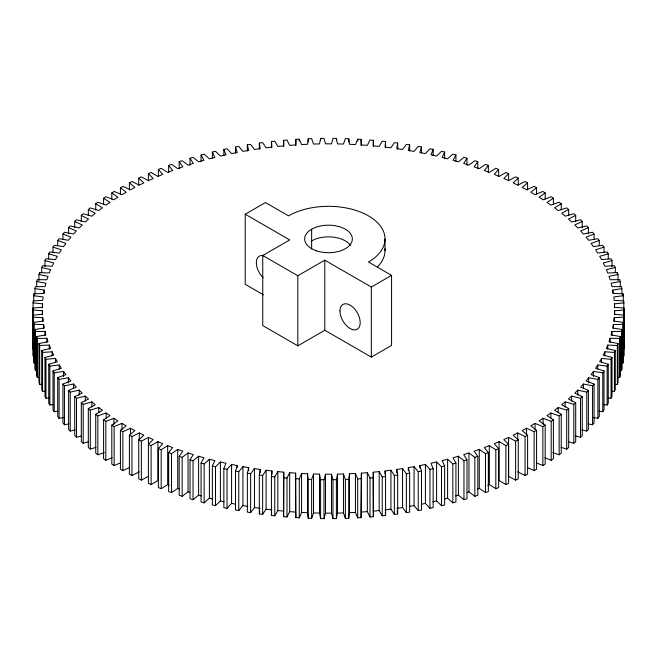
<?xml version="1.0" encoding="UTF-8"?>
<svg xmlns="http://www.w3.org/2000/svg" width="657" height="657" viewBox="0 0 657 657"><rect width="100%" height="100%" fill="white"/><g stroke="black" fill="none" stroke-linecap="round" stroke-linejoin="round"><path stroke-width="0.99" d="M624.15 310.014L614.615 310.761L614.484 314.218L623.961 315.196L623.822 317.159L614.238 317.676L613.86 321.133L623.255 322.332L622.967 324.295L613.359 324.574L612.735 328.015L622.031 329.453L621.604 331.399L611.979 331.448L611.109 334.873L620.29 336.532L619.723 338.47L610.107 338.281L608.982 341.681L618.04 343.562L617.334 345.483L607.733 345.065L606.37 348.432L615.289 350.526L614.435 352.431L604.875 351.791L603.266 355.117L612.02 357.424L611.043 359.305L601.533 358.435L599.685 361.72L608.267 364.241L607.142 366.097L597.714 364.988L595.62 368.232L604.013 370.95L602.765 372.782L593.419 371.451L591.095 374.638L599.283 377.561L597.895 379.36L588.656 377.8L586.11 380.929L594.076 384.049L592.557 385.807L583.441 384.025L580.665 387.096L588.401 390.398L586.758 392.122L577.782 390.127L574.785 393.124L582.274 396.614L580.509 398.298L571.68 396.081L568.469 399.004L575.696 402.675L573.807 404.31L565.151 401.887L561.735 404.728L568.683 408.564L566.687 410.157L558.212 407.521L554.582 410.28L561.259 414.288L559.14 415.824L550.862 412.99L547.043 415.659L553.416 419.823L551.19 421.309L543.125 418.279L539.118 420.85L545.187 425.161L542.854 426.598L535.02 423.371L530.823 425.843L536.572 430.302L534.141 431.674L526.544 428.265L522.175 430.631L527.596 435.221L525.066 436.535L517.716 432.947L513.183 435.205L518.266 439.927L515.638 441.176L508.567 437.414L503.87 439.558L508.608 444.395L505.89 445.586L499.098 441.652L494.245 443.689L498.63 448.632L495.83 449.758L489.325 445.66L484.34 447.573L488.356 452.624L485.482 453.675L479.273 449.429L474.149 451.219L477.803 456.36L477.803 495.304L474.847 496.281L474.847 457.346L468.958 452.952L463.711 454.619L466.979 459.843L466.979 498.778L463.965 499.69L463.965 460.754L458.397 456.221L453.034 457.757L455.925 463.062L455.925 501.997L452.837 502.835L452.837 463.899L447.606 459.235L442.136 460.639L444.641 466.002L444.641 504.946L441.496 505.701L441.496 466.766L436.609 461.978L431.041 463.251L433.152 468.679L433.152 507.615L429.957 508.296L429.957 469.361L425.424 464.458L419.766 465.599L421.482 471.069L421.482 510.004L418.238 510.612L418.238 471.677L414.066 466.667L408.326 467.669L409.648 473.171L409.648 512.107L406.363 512.641L406.363 473.697L402.552 468.597L396.754 469.459L397.674 474.986L397.674 513.93L394.356 514.374L394.356 475.438L390.915 470.248L385.051 470.97L385.569 476.514L385.569 515.449L382.226 515.819L382.226 476.883L379.171 471.611L373.258 472.194L373.373 516.689L370.006 516.977L370.006 478.033L367.329 472.695L361.383 473.13L361.095 517.626L357.712 517.831L357.712 478.887L355.429 473.492L349.458 473.779L349.458 512.723L348.76 518.258L345.368 518.389L345.368 479.446L343.471 474.001L337.484 474.14L337.484 513.084L336.392 518.603L332.992 518.644L332.992 479.709L331.498 474.214L325.502 474.214L325.502 513.158L324.008 518.644L320.608 518.603L320.608 479.667L319.516 474.14L313.529 474.001L313.529 512.936L311.632 518.389L308.24 518.258L308.24 479.323L307.542 473.779L301.571 473.492L301.571 512.427L299.288 517.831L295.905 517.626L295.617 473.13L289.671 472.695L289.671 511.639L286.994 516.977L283.627 516.689L283.742 472.194L277.829 471.611L274.774 476.883L274.774 515.819L271.431 515.449L271.431 476.514L271.949 470.97L266.085 470.248L262.644 475.438L262.644 514.374L259.326 513.93L259.326 474.986L260.246 469.459L254.448 468.597L250.637 473.697L250.637 512.641L247.352 512.107L247.352 473.171L248.675 467.669L242.934 466.667L238.762 471.677L238.762 510.612L235.518 510.004L235.518 471.069L237.234 465.599L231.576 464.458L227.043 469.361L227.043 508.296L223.848 507.615L223.848 468.679L225.959 463.251L220.391 461.978L215.504 466.766L215.504 505.701L212.359 504.946L212.359 466.002L214.864 460.639L209.394 459.235L204.163 463.899L204.163 502.835L201.075 501.997L201.075 463.062L203.966 457.757L198.603 456.221L193.035 460.754L193.035 499.69L190.021 498.778L190.021 459.843L193.289 454.619L188.042 452.952L182.153 457.346L182.153 496.281L179.197 495.304L179.197 456.36L182.851 451.219L177.727 449.429L171.518 453.675L168.644 452.624L172.66 447.573L167.675 445.66L161.17 449.758L158.37 448.632L162.755 443.689L157.902 441.652L151.11 445.586L148.392 444.395L153.13 439.558L148.433 437.414L141.362 441.176L138.734 439.927L143.817 435.205L139.284 432.947L131.934 436.535L129.404 435.221L134.825 430.631L130.456 428.265L122.859 431.674L120.428 430.302L126.177 425.843L121.98 423.371L114.146 426.598L111.813 425.161L117.882 420.85L113.875 418.279L105.81 421.309L103.584 419.823L109.957 415.659L106.138 412.99L97.86 415.824L95.741 414.288L102.418 410.28L98.788 407.521L90.313 410.157L88.317 408.564L95.265 404.728L91.849 401.887L83.193 404.31L81.304 402.675L88.531 399.004L85.32 396.081L76.491 398.298L74.726 396.614L82.215 393.124L79.218 390.127L70.242 392.122L68.599 390.398L76.335 387.096L73.559 384.025L64.443 385.807L62.924 384.049L70.89 380.929L68.344 377.8L59.105 379.36L57.717 377.561L65.905 374.638L63.581 371.451L54.235 372.782L52.987 370.95L61.38 368.232L59.286 364.988L49.858 366.097L48.733 364.241L57.315 361.72L55.467 358.435L45.957 359.305L44.98 357.424L53.734 355.117L52.125 351.791L42.565 352.431L41.711 350.526L50.63 348.432L49.267 345.065L39.666 345.483L38.96 343.562L48.018 341.681L46.893 338.281L37.277 338.47L36.71 336.532L45.891 334.873L45.021 331.448L35.396 331.399L34.969 329.453L44.265 328.015L43.641 324.574L34.033 324.295L33.745 322.332L43.14 321.133L42.762 317.676L33.178 317.159L33.039 315.196L42.516 314.218L42.385 310.761L32.85 310.014M283.627 516.689L283.742 472.194M283.627 146.462L283.627 140.311L286.994 140.023L289.671 145.361L295.617 144.934L295.905 139.374L299.288 139.169L301.571 144.573L307.542 144.277L308.24 138.742L311.632 138.611L313.529 144.064L319.516 143.916L320.608 138.397L324.008 138.356L325.502 143.842L331.498 143.842L332.992 138.356L336.392 138.397L337.484 143.916L343.471 144.064L345.368 138.611L348.76 138.742L349.458 144.277L355.429 144.573L357.712 139.169L361.095 139.374L361.383 144.934L367.329 145.361L370.006 140.023L373.373 140.311L373.258 145.87L379.171 146.445L382.226 141.181L385.569 141.551L385.569 147.694M283.627 140.311L283.742 145.87L277.829 146.445L274.774 141.181L271.431 141.551L271.949 147.094L266.085 147.817L262.644 142.626L259.326 143.07L260.246 148.605L254.448 149.468L250.637 144.359L247.352 144.893L248.675 150.396L242.934 151.397L238.762 146.388L235.518 146.996L237.234 152.465L231.576 153.607L227.043 148.704L223.848 149.385L225.959 154.806L220.391 156.079L215.504 151.299L212.359 152.054L214.864 157.425L209.394 158.83L204.163 154.165L201.075 155.003L203.966 160.3L198.603 161.844L193.035 157.31L190.021 158.222L193.289 163.445L188.042 165.112L182.153 160.719L179.197 161.696L182.851 166.845L177.727 168.635L171.518 164.381L168.644 165.441L172.66 170.492L167.675 172.405L161.17 168.307L158.37 169.432L162.755 174.376L157.902 176.413L151.11 172.479L148.392 173.662L153.13 178.499L148.433 180.65L141.362 176.881L138.734 178.137L143.817 182.86L139.284 185.118L131.934 181.521L129.404 182.843L134.825 187.434L130.456 189.799L122.859 186.391L120.428 187.762L126.177 192.222L121.98 194.694L114.146 191.466L111.813 192.903L117.882 197.215L113.875 199.785L105.81 196.755L103.584 198.242L109.957 202.405L106.138 205.074L97.86 202.233L95.741 203.777L102.418 207.784L98.788 210.536L90.313 207.908L88.317 209.493L95.265 213.336L91.849 216.178L83.193 213.755L81.304 215.389L88.531 219.06L85.32 221.984L76.491 219.767L74.726 221.45L82.215 224.94L79.218 227.938L70.242 225.942L68.599 227.659L76.335 230.968L73.559 234.032L64.443 232.258L62.924 234.015L70.89 237.136L68.344 240.265L59.105 238.705L57.717 240.503L65.905 243.427L63.581 246.613L54.235 245.283L52.987 247.106L61.38 249.832L59.286 253.076L49.858 251.968L48.733 253.824L57.315 256.345L55.467 259.63L45.957 258.751L44.98 260.64L53.734 262.94L52.125 266.274L42.565 265.633L41.711 267.53L50.63 269.625L49.267 272.992L39.666 272.581L38.96 274.503L48.018 276.383L46.893 279.775L37.277 279.595L36.71 281.533L45.891 283.192L45.021 286.608L35.396 286.666L34.969 288.612L44.265 290.041L43.641 293.482L34.033 293.769L33.745 295.724L43.14 296.931L42.762 300.389L33.178 300.898L33.039 302.869L42.516 303.846L42.385 307.304L32.85 308.051L32.85 348.949M361.095 517.626L361.383 473.13M33.039 341.804L33.178 339.841M271.431 515.449L271.686 512.682M385.569 141.551L385.051 147.094L390.915 147.817L394.356 142.626L397.674 143.07L397.674 149.221M348.76 518.258L348.76 479.323L349.458 473.779M259.326 513.93L259.786 511.162M397.674 143.07L396.754 148.605L402.552 149.468L406.363 144.359L409.648 144.893L409.648 151.036M336.392 518.603L336.392 479.667L337.484 474.14M619.682 370.351L621.604 370.334L622.031 368.388L622.031 329.453M409.648 144.893L408.326 150.396L414.066 151.397L418.238 146.388L421.482 146.996L421.482 153.147M324.008 518.644L324.008 479.709L325.502 474.214M617.802 377.364L619.723 377.405L620.29 375.467L620.29 336.532M421.482 146.996L419.766 152.465L425.424 153.607L429.957 148.704L433.152 149.385L433.152 155.537M311.632 518.389L311.632 479.446L313.529 474.001M615.412 384.337L617.334 384.419L618.04 382.497L618.04 343.562M433.152 149.385L431.041 154.806L436.609 156.079L441.496 151.299L444.641 152.054L444.641 158.206M299.288 517.831L299.288 478.887L301.571 473.492M611.568 391.178L614.435 391.367L615.289 389.47L615.289 350.526M444.641 152.054L442.136 157.425L447.606 158.83L452.837 154.165L455.925 155.003L455.925 161.154M286.994 516.977L286.994 478.033L289.671 472.695M608.185 397.986L611.043 398.249L612.02 396.36L612.02 357.424M455.925 155.003L453.034 160.3L458.397 161.844L463.965 157.31L466.979 158.222L466.979 165.392M274.774 515.819L277.829 510.555L277.829 471.611M603.372 404.589L607.142 405.032L608.267 403.176L608.267 364.241M466.979 158.222L463.711 163.445L468.958 165.112L474.847 160.719L477.803 161.696L477.803 168.874M262.644 514.374L266.085 509.183L266.085 470.248M599.028 411.183L602.765 411.717L604.013 409.894L604.013 370.95M477.803 161.696L474.149 166.845L479.273 168.635L485.482 164.381L488.356 165.441L488.356 172.61M250.637 512.641L254.448 507.533L254.448 468.597M593.279 417.515L597.895 418.295L599.283 416.497L599.283 377.561M488.356 165.441L484.34 170.492L489.325 172.405L495.83 168.307L498.63 169.432L498.63 176.602M238.762 510.612L242.934 505.603L242.934 466.667M587.999 423.855L592.557 424.742L594.076 422.985L594.076 384.049M498.63 169.432L494.245 174.376L499.098 176.413L505.89 172.479L508.608 173.662L508.608 180.839M227.043 508.296L231.576 503.393L231.576 464.458M581.774 429.949L586.758 431.058L588.401 429.341L588.401 390.398M508.608 173.662L503.87 178.499L508.567 180.65L515.638 176.881L518.266 178.137L518.266 185.307M215.504 505.701L220.391 500.921L220.391 461.978M575.598 436.002L580.509 437.233L582.274 435.55L582.274 396.614M518.266 178.137L513.183 182.86L517.716 185.118L525.066 181.521L527.596 182.843L527.596 190.013M204.163 502.835L209.394 498.17L209.394 459.235M569.003 441.898L573.807 443.245L575.696 441.611L575.696 402.675M527.596 182.843L522.175 187.434L526.544 189.799L534.141 186.391L536.572 187.762L536.572 193.914M193.035 499.69L198.603 495.156L198.603 456.221M561.037 447.343L566.687 449.092L568.683 447.507L568.683 408.564M536.572 187.762L530.823 192.222L535.02 194.694L542.854 191.466L545.187 192.903L545.187 199.046M182.153 496.281L188.042 491.888L188.042 452.952M552.701 452.558L559.14 454.767L561.259 453.223L561.259 414.288M545.187 192.903L539.118 197.215L543.125 199.785L551.19 196.755L553.416 198.242L553.416 204.393M168.644 452.624L168.644 491.559L171.518 492.619L177.727 488.365L179.435 488.964M544.924 457.888L551.19 460.245L553.416 458.758L553.416 419.823M553.416 198.242L547.043 202.405L550.862 205.074L559.14 202.233L561.259 203.777L561.259 209.928M158.37 448.632L158.37 487.568L161.17 488.693L167.675 484.595L169.334 485.236M536.761 463.021L542.854 465.534L545.187 464.097L545.187 425.161M561.259 203.777L554.582 207.784L558.212 210.536L566.687 207.908L568.683 209.493L568.683 215.644M148.433 437.414L148.392 483.338L151.11 484.521L157.902 480.587L157.902 441.652M245.209 214.223L265.444 202.537L288.538 215.874A56.51 32.628 0 0 1 368.462 215.874A56.51 32.628 0 0 1 368.462 262.012L391.556 275.349L391.556 345.434L371.328 357.121L324.788 330.249L297.818 345.828L262.743 325.576L262.743 255.491L289.721 239.92L245.209 214.223L245.209 284.309L263.539 294.886M262.743 255.491L297.818 275.743L324.788 260.164L371.328 287.035L391.556 275.349M527.382 467.579L534.141 470.609L536.572 469.238L536.572 430.302M568.683 209.493L561.735 213.336L565.151 216.178L573.807 213.755L575.696 215.389L575.696 221.54M138.734 439.927L138.734 478.863L141.362 480.119L148.433 476.35M517.716 471.882L525.066 475.479L527.596 474.157L527.596 435.221M575.696 215.389L568.469 219.06L571.68 221.984L580.509 219.767L582.274 221.45L582.274 227.601M129.404 435.221L129.404 474.157L131.934 475.479L139.284 471.882M508.567 437.414L508.567 476.35L515.638 480.119L518.266 478.863L518.266 439.927M582.274 221.45L574.785 224.94L577.782 227.938L586.758 225.942L588.401 227.659L588.401 233.81M120.428 430.302L120.428 469.238L122.859 470.609L129.618 467.579M499.098 441.652L499.098 480.587L505.89 484.521L508.608 483.338L508.608 444.395M588.401 227.659L580.665 230.968L583.441 234.032L592.557 232.258L594.076 234.015L594.076 239.14M111.813 425.161L111.813 464.097L114.146 465.534L120.239 463.021M487.666 485.236L489.325 484.595L495.83 488.693L498.63 487.568L498.63 448.632M594.076 234.015L586.11 237.136L588.656 240.265L597.895 238.705L599.283 240.503L599.283 245.628M103.584 419.823L103.584 458.758L105.81 460.245L112.076 457.888M477.565 488.964L479.273 488.365L485.482 492.619L488.356 491.559L488.356 452.624M599.283 240.503L591.095 243.427L593.419 246.613L602.765 245.283L604.013 247.106L604.013 252.231M95.741 414.288L95.741 453.223L97.86 454.767L104.299 452.558M474.847 457.346L477.803 456.36M604.013 247.106L595.62 249.832L597.714 253.076L607.142 251.968L608.267 253.824L608.267 258.948M467.209 492.446L468.958 491.888L474.847 496.281M88.317 408.564L88.317 447.507L90.313 449.092L95.963 447.343M463.965 460.754L466.979 459.843M608.267 253.824L599.685 256.345L601.533 259.63L611.043 258.751L612.02 260.64L612.02 266.783M455.712 495.928L458.397 495.156L463.965 499.69M81.304 402.675L81.304 441.611L83.193 443.245L87.997 441.898M452.837 463.899L455.925 463.062M612.02 260.64L603.266 262.94L604.875 266.274L614.435 265.633L615.289 267.53L615.289 272.655M444.871 498.877L447.606 498.17L452.837 502.835M74.726 396.614L74.726 435.55L76.491 437.233L81.402 436.002M441.496 466.766L444.641 466.002M615.289 267.53L606.37 269.625L607.733 272.992L617.334 272.581L618.04 274.503L618.04 280.654M432.897 501.767L436.609 500.921L441.496 505.701M68.599 390.398L68.599 429.341L70.242 431.058L75.227 429.949M429.957 469.361L433.152 468.679M618.04 274.503L608.982 276.383L610.107 279.775L619.723 279.595L620.29 281.533L620.29 286.657M421.646 504.157L425.424 503.393L429.957 508.296M62.924 384.049L62.924 422.985L64.443 424.742L69.001 423.855M418.238 471.677L421.482 471.069M620.29 281.533L611.109 283.192L611.979 286.608L621.604 286.666L622.031 293.736M409.286 506.44L414.066 505.603L418.238 510.612M57.717 377.561L57.717 416.497L59.105 418.295L63.721 417.515M406.363 473.697L409.648 473.171M612.735 293.121L612.735 290.041L622.031 288.612M396.754 508.395L402.552 507.533L406.363 512.641M52.987 370.95L52.987 409.894L54.235 411.717L57.972 411.183M394.356 475.438L397.674 474.986M612.735 290.041L613.359 293.482L622.967 293.769L623.255 295.724L613.86 296.931L614.238 300.389L623.822 300.898L623.822 356.102L623.822 317.159M385.051 509.906L390.915 509.183L394.356 514.374M48.733 364.241L48.733 403.176L49.858 405.032L53.628 404.589M382.226 476.883L385.569 476.514M614.484 307.944L614.484 303.846L623.961 302.869M373.373 516.689L373.258 511.13L379.171 510.555L382.226 515.819M44.98 357.424L44.98 396.36L45.957 398.249L48.815 397.986M370.006 478.033L373.373 477.746M361.383 512.066L367.329 511.639L370.006 516.977M41.711 350.526L41.711 389.47L42.565 391.367L45.432 391.178M357.712 478.887L361.095 478.682M349.458 512.723L355.429 512.427L357.712 517.831M38.96 343.562L38.96 382.497L39.666 384.419L41.588 384.337M345.368 479.446L348.76 479.323M337.484 513.084L343.471 512.936L345.368 518.389M36.71 336.532L36.71 375.467L37.277 377.405L39.198 377.364M332.992 479.709L336.392 479.667M325.502 513.158L331.498 513.158L332.992 518.644M34.969 329.453L34.969 368.388L35.396 370.334L37.318 370.351M320.608 479.667L324.008 479.709M313.529 512.936L319.516 513.084L320.608 518.603M308.24 479.323L311.632 479.446M301.571 512.427L307.542 512.723L308.24 518.258M295.905 478.682L299.288 478.887M289.671 511.639L295.617 512.066L295.905 517.626M283.627 477.746L286.994 478.033M277.829 510.555L283.742 511.13M271.431 476.514L274.774 476.883M266.085 509.183L271.949 509.906M259.326 474.986L262.644 475.438M254.448 507.533L260.246 508.395M247.352 473.171L250.637 473.697M242.934 505.603L247.714 506.44M235.518 471.069L238.762 471.677M231.576 503.393L235.354 504.157M223.848 468.679L227.043 469.361M220.391 500.921L224.103 501.767M212.359 466.002L215.504 466.766M209.394 498.17L212.129 498.877M201.075 463.062L204.163 463.899M198.603 495.156L201.288 495.928M190.021 459.843L193.035 460.754M188.042 491.888L189.791 492.446M179.197 456.36L182.153 457.346M397.214 511.162L397.674 513.93M385.314 512.682L385.569 515.449M623.822 339.841L623.961 341.804M614.484 303.846L614.615 307.304L624.15 308.051L624.15 348.949M623.255 295.724L623.255 300.849M623.255 322.332L622.967 363.231L622.967 324.295M622.967 293.769L622.967 295.814M621.604 331.399L621.604 370.334M619.723 338.47L619.723 377.405M617.334 272.581L617.334 274.634M617.334 345.483L617.334 384.419M614.615 310.761L614.615 314.859M614.435 352.431L614.435 391.367M614.238 317.676L614.238 321.774M613.359 324.574L613.359 328.672M611.979 331.448L611.979 335.546M611.043 359.305L611.043 398.249M610.107 338.281L610.107 342.387M607.733 345.065L607.733 349.163M607.142 366.097L607.142 405.032M604.875 351.791L604.875 355.889M602.765 372.782L602.765 411.717M601.533 358.435L601.533 362.533M597.895 379.36L597.895 418.295M597.714 364.988L597.714 369.086M593.419 371.451L593.419 376.576M592.557 385.807L592.557 424.742M588.656 377.8L588.656 382.924M586.758 392.122L586.758 431.058M583.441 384.025L583.441 388.123M580.509 398.298L580.509 437.233M577.782 390.127L577.782 395.251M573.807 404.31L573.807 443.245M571.68 396.081L571.68 401.205M566.687 410.157L566.687 449.092M565.151 401.887L565.151 407.012M559.14 415.824L559.14 454.767M558.212 407.521L558.212 412.645M551.19 421.309L551.19 460.245M550.862 412.99L550.862 418.115M543.125 418.279L543.125 424.422M542.854 426.598L542.854 465.534M535.02 423.371L535.02 429.514M534.141 431.674L534.141 470.609M526.544 428.265L526.544 434.408M525.066 436.535L525.066 475.479M517.716 432.947L517.716 440.116M515.638 441.176L515.638 480.119M505.89 445.586L505.89 484.521M495.83 449.758L495.83 488.693M489.325 445.66L489.325 484.595M485.482 453.675L485.482 492.619M479.273 449.429L479.273 488.365M468.958 452.952L468.958 491.888M458.397 456.221L458.397 495.156M447.606 459.235L447.606 498.17M436.609 461.978L436.609 500.921M425.424 464.458L425.424 503.393M419.766 465.599L419.766 467.644M414.066 466.667L414.066 505.603M408.326 467.669L408.326 470.741M402.552 468.597L402.552 507.533M396.754 469.459L396.754 472.531M390.915 470.248L390.915 509.183M385.01 238.943L385.01 250.629M385.051 470.97L385.051 474.042M379.171 471.611L379.171 510.555M373.373 140.311L373.373 146.462M373.258 472.194L373.258 511.13M371.328 287.035L371.328 357.121M367.329 472.695L367.329 511.639M361.095 139.374L361.095 145.525M357.712 139.169L357.712 141.222M355.429 473.492L355.429 512.427M348.76 138.742L348.76 141.813M343.471 474.001L343.471 512.936M336.392 138.397L336.392 140.45M331.498 474.214L331.498 513.158M324.788 260.164L324.788 330.249M320.608 138.397L320.608 140.45M319.516 474.14L319.516 513.084M311.64 229.211L311.64 249.085M308.24 138.742L308.24 141.813M307.542 473.779L307.542 512.723M299.288 139.169L299.288 141.222M297.818 275.743L297.818 345.828M295.905 139.374L295.905 145.525M295.617 473.13L295.617 512.066M271.949 470.97L271.949 474.042M271.431 141.551L271.431 147.694M260.246 469.459L260.246 472.531M259.326 143.07L259.326 149.221M248.675 467.669L248.675 470.741M247.352 144.893L247.352 151.036M237.234 465.599L237.234 467.644M235.518 146.996L235.518 153.147M223.848 149.385L223.848 155.537M212.359 152.054L212.359 158.206M201.075 155.003L201.075 161.154M190.021 158.222L190.021 165.392M179.197 161.696L179.197 168.874M177.727 449.429L177.727 488.365M171.518 453.675L171.518 492.619M168.644 165.441L168.644 172.61M167.675 445.66L167.675 484.595M161.17 449.758L161.17 488.693M158.37 169.432L158.37 176.602M151.11 445.586L151.11 484.521M148.392 173.662L148.392 180.839M141.362 441.176L141.362 480.119M139.284 432.947L139.284 440.116M138.734 178.137L138.734 185.307M131.934 436.535L131.934 475.479M130.456 428.265L130.456 434.408M129.404 182.843L129.404 190.013M122.859 431.674L122.859 470.609M121.98 423.371L121.98 429.514M120.428 187.762L120.428 193.914M114.146 426.598L114.146 465.534M113.875 418.279L113.875 424.422M111.813 192.903L111.813 199.046M106.138 412.99L106.138 418.115M105.81 421.309L105.81 460.245M103.584 198.242L103.584 204.393M98.788 407.521L98.788 412.645M97.86 415.824L97.86 454.767M95.741 203.777L95.741 209.928M91.849 401.887L91.849 407.012M90.313 410.157L90.313 449.092M88.317 209.493L88.317 215.644M85.32 396.081L85.32 401.205M83.193 404.31L83.193 443.245M81.304 215.389L81.304 221.54M79.218 390.127L79.218 395.251M76.491 398.298L76.491 437.233M74.726 221.45L74.726 227.601M73.559 384.025L73.559 388.123M70.242 392.122L70.242 431.058M68.599 227.659L68.599 233.81M68.344 377.8L68.344 382.924M64.443 385.807L64.443 424.742M63.581 371.451L63.581 376.576M62.924 234.015L62.924 239.14M59.286 364.988L59.286 369.086M59.105 379.36L59.105 418.295M57.717 240.503L57.717 245.628M55.467 358.435L55.467 362.533M54.235 372.782L54.235 411.717M52.987 247.106L52.987 252.231M52.125 351.791L52.125 355.889M49.858 366.097L49.858 405.032M49.267 345.065L49.267 349.163M48.733 253.824L48.733 258.948M46.893 338.281L46.893 342.387M45.957 359.305L45.957 398.249M45.021 331.448L45.021 335.546M44.98 260.64L44.98 266.783M44.265 290.041L44.265 293.121M43.641 324.574L43.641 328.672M42.762 317.676L42.762 321.774M42.565 352.431L42.565 391.367M42.516 303.846L42.516 307.944M42.385 310.761L42.385 314.859M41.711 267.53L41.711 272.655M39.666 272.581L39.666 274.634M39.666 345.483L39.666 384.419M38.96 274.503L38.96 280.654M37.277 338.47L37.277 377.405M36.71 281.533L36.71 286.657M35.396 331.399L35.396 370.334M34.969 288.612L34.969 293.736M34.033 293.769L34.033 295.814M34.033 324.295L34.033 363.231L33.745 322.332M33.745 295.724L33.745 300.849M33.178 317.159L33.178 356.102L33.039 302.869M263.202 277.722A14.306 8.262 60 0 1 256.345 262.315A14.306 8.262 60 0 1 263.835 255.745M311.64 240.889A23.841 13.764 0 0 1 350.526 245.357M384.912 248.74A56.51 32.628 0 0 1 377.438 266.939M339.965 310.975A14.306 8.262 60 0 0 355.141 329.855A14.306 8.262 60 0 0 355.141 309.619A14.306 8.262 60 0 0 339.965 310.975M316.575 250.867A23.841 13.764 0 0 0 352.341 238.943A23.841 13.764 0 0 0 316.575 227.026A23.841 13.764 0 0 0 316.575 250.867"/></g></svg>
